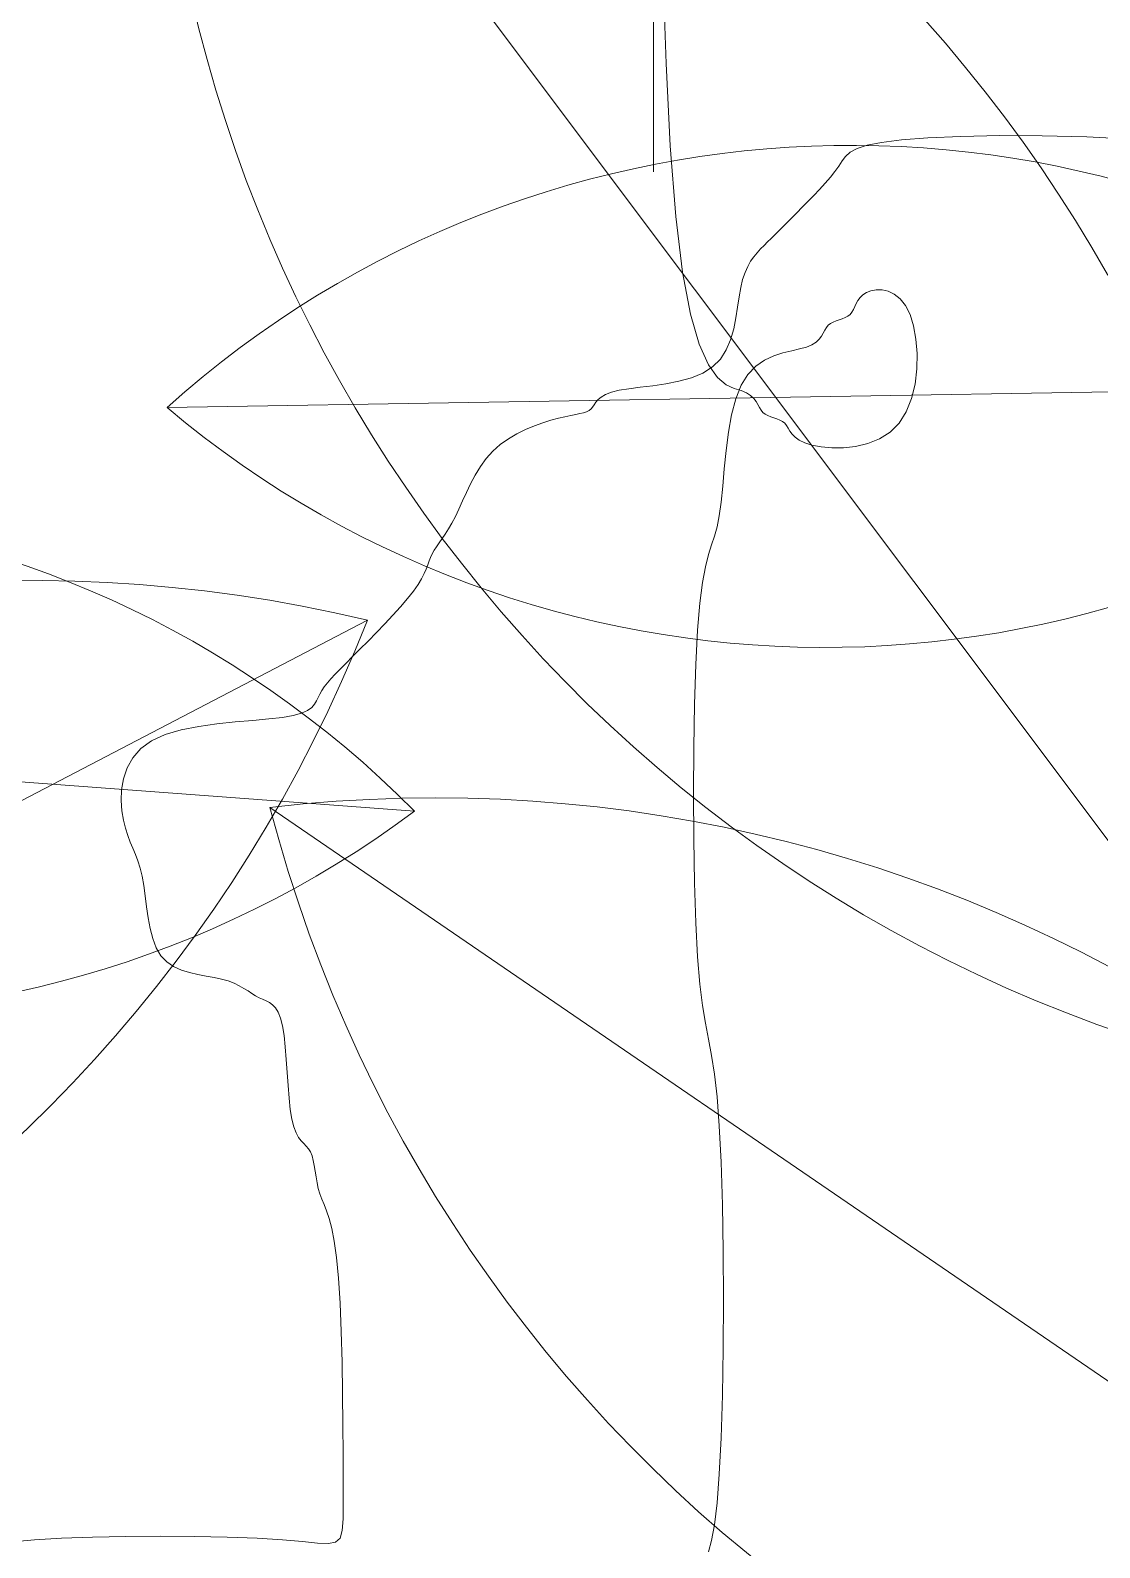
# Model space of a CAD drawing. Header units: millimetres. Extents: x 42 to 552, y 43 to 535.
# Drawn here: x 284.6512 to 284.704, y 504.4331 to 504.508 of the extents above; entities that cross this region are included whole.
import ezdxf

# ---------------------------------------------------------------- set-up
doc = ezdxf.new("R2010")
doc.units = ezdxf.units.MM
doc.header["$LTSCALE"] = 0.75
doc.header["$MEASUREMENT"] = 0
doc.layers.add('Gramado', color=9, linetype='Continuous', lineweight=0)

# ---------------------------------------------------------------- blocks, each defined once
blk = doc.blocks.new('arbusto7vista')
for p, q in [((-0.6185525790797612, 0.6391682694651308), (-0.5072094046101085, 0.4907212000931196)), ((-0.2304148766705225, 0.5360579367811198), (-0.3949489559061021, 0.4502536730395832)), ((-0.6076497003231225, 0.5175646934127229), (-0.4545351143242442, 0.412732644589326)), ((-0.569780101976022, 0.2508837735556142), (-0.5697801019760504, 0.3127614567897297)), ((-0.5496863450228204, 0.2531849779953461), (-0.5486844709699028, 0.2535093906347612)), ((-0.5486844709699028, 0.2535093906347612), (-0.5472551571346003, 0.2537905469271209)), ((-0.5472551571346003, 0.2537905469271209), (-0.5452956008002445, 0.2540284474824261)), ((-0.5452956008002445, 0.2540284474824261), (-0.5427029992499968, 0.2542230929107063)), ((-0.5427029992499968, 0.2542230929107063), (-0.5394223438838424, 0.2543708790247194)), ((-0.5394223438838424, 0.2543708790247194), (-0.5355898025682109, 0.2544537824481665)), ((-0.5355898025682109, 0.2544537824481665), (-0.5313893372862708, 0.2544501750075341)), ((-0.5313893372862708, 0.2544501750075341), (-0.5270049100211907, 0.2543384285293087)), ((-0.5270049100211907, 0.2543384285293087), (-0.5226204827561105, 0.2540969148399483)), ((-0.5514754977461678, 0.2514547517669996), (-0.5511553556550837, 0.2519521958947166)), ((-0.5511553556550837, 0.2519521958947166), (-0.5508189846486857, 0.2524063812353319)), ((-0.5508189846486857, 0.2524063812353319), (-0.5503635820101636, 0.2528173083988747)), ((-0.5503635820101636, 0.2528173083988747), (-0.5496863450228204, 0.2531849779953461)), ((-0.5528309167588077, 0.2497515301280231), (-0.5523195916978807, 0.2503445053226585)), ((-0.5523195916978807, 0.2503445053226585), (-0.5518623743447222, 0.2509158508187426)), ((-0.5518623743447222, 0.2509158508187426), (-0.5514754977461678, 0.2514547517669996)), ((-0.5539509578167383, 0.2485439500402151), (-0.553380116480696, 0.2491477400841262)), ((-0.553380116480696, 0.2491477400841262), (-0.5528309167588077, 0.2497515301280231)), ((-0.555631001041462, 0.2468407284012528), (-0.5550926331439427, 0.2473796293495099)), ((-0.5550926331439427, 0.2473796293495099), (-0.5545272077200707, 0.2479509748455939)), ((-0.5545272077200707, 0.2479509748455939), (-0.5539509578167383, 0.2485439500402151)), ((-0.5570188308318222, 0.2454538397310273), (-0.5565904918403533, 0.2458818894400707)), ((-0.5565904918403533, 0.2458818894400707), (-0.556129685837135, 0.246342383086926)), ((-0.556129685837135, 0.246342383086926), (-0.555631001041462, 0.2468407284012528)), ((-0.5585157522941699, 0.2439579256801494), (-0.55816316354273, 0.2443102769343568)), ((-0.55816316354273, 0.2443102769343568), (-0.5577997549023053, 0.2446734412078087)), ((-0.5577997549023053, 0.2446734412078087), (-0.5574201145922473, 0.2450528262301503)), ((-0.5574201145922473, 0.2450528262301503), (-0.5570188308318222, 0.2454538397310273)), ((-0.5598774400637296, 0.2424998390488753), (-0.5595482862185861, 0.2428972557842712)), ((-0.5595482862185861, 0.2428972557842712), (-0.5592083134025927, 0.2432622291918705)), ((-0.5592083134025927, 0.2432622291918705), (-0.5588629329373589, 0.2436109797155552)), ((-0.5588629329373589, 0.2436109797155552), (-0.5585157522941699, 0.2439579256801494)), ((-0.5607458745576253, 0.2409507244369848), (-0.5604816455548871, 0.2415427938191215)), ((-0.5604816455548871, 0.2415427938191215), (-0.5601903636163854, 0.2420537585417861)), ((-0.5601903636163854, 0.2420537585417861), (-0.5598774400637296, 0.2424998390488753)), ((-0.5611715284691741, 0.2394583899188376), (-0.5609776393029335, 0.2402613299515224)), ((-0.5609776393029335, 0.2402613299515224), (-0.5607458745576253, 0.2409507244369848)), ((-0.5614745355499906, 0.2375190835179524), (-0.5613284433312344, 0.2385346954052352)), ((-0.5613284433312344, 0.2385346954052352), (-0.5611715284691741, 0.2394583899188376)), ((-0.5616422693828724, 0.2364494028743707), (-0.5614745355499906, 0.2375190835179524)), ((-0.5621725189207893, 0.2342992297879789), (-0.5618641090873382, 0.2353635020919143)), ((-0.5618641090873382, 0.2353635020919143), (-0.5616422693828724, 0.2364494028743707)), ((-0.5625999631406557, 0.2332944345799888), (-0.5621725189207893, 0.2342992297879789)), ((-0.5639418117692969, 0.2316146699214841), (-0.5631789060043673, 0.2323869650853538)), ((-0.5631789060043673, 0.2323869650853538), (-0.5625999631406557, 0.2332944345799888)), ((-0.5660339409698736, 0.2305404855815709), (-0.564906716185078, 0.2310045837715222)), ((-0.564906716185078, 0.2310045837715222), (-0.5639418117692969, 0.2316146699214841)), ((-0.5739389428947845, 0.2291148303320938), (-0.5731760372063377, 0.229307684265649)), ((-0.5731760372063377, 0.229307684265649), (-0.5722111327905566, 0.2294635894467234)), ((-0.5722111327905566, 0.2294635894467234), (-0.571083908005761, 0.2296032726588919)), ((-0.571083908005761, 0.2296032726588919), (-0.5698484696416131, 0.2297537688903049)), ((-0.5698484696416131, 0.2297537688903049), (-0.5685589244878315, 0.2299421131291126)), ((-0.5685589244878315, 0.2299421131291126), (-0.5672693793340216, 0.230195340363494)), ((-0.5672693793340216, 0.230195340363494), (-0.5660339409698736, 0.2305404855815709)), ((-0.5757893794018685, 0.2276549080312691), (-0.5756432968997274, 0.2278802046826343)), ((-0.5756432968997274, 0.2278802046826343), (-0.5754755700291412, 0.2281271298125205)), ((-0.5754755700291412, 0.2281271298125205), (-0.5752537349917191, 0.2283848691816814)), ((-0.5752537349917191, 0.2283848691816814), (-0.5749453279890986, 0.2286426085508424)), ((-0.5749453279890986, 0.2286426085508424), (-0.5745178852229174, 0.2288895336807286)), ((-0.5745178852229174, 0.2288895336807286), (-0.5739389428947845, 0.2291148303320938)), ((-0.5807075857900372, 0.2260995099710215), (-0.5799104147481273, 0.2263437184767412)), ((-0.5799104147481273, 0.2263437184767412), (-0.5791781740572333, 0.2265392650407847)), ((-0.5791781740572333, 0.2265392650407847), (-0.5785279980391067, 0.2266924581727494)), ((-0.5785279980391067, 0.2266924581727494), (-0.5779589845007536, 0.2268132107219571)), ((-0.5779589845007536, 0.2268132107219571), (-0.5774657221205359, 0.2269123366226466)), ((-0.5774657221205359, 0.2269123366226466), (-0.5770427995767875, 0.2270006498090993)), ((-0.5770427995767875, 0.2270006498090993), (-0.5766848055478988, 0.2270889642155822)), ((-0.5766848055478988, 0.2270889642155822), (-0.5763863287122319, 0.2271880937763342)), ((-0.5763863287122319, 0.2271880937763342), (-0.5761419577481206, 0.2273088524256224)), ((-0.5761419577481206, 0.2273088524256224), (-0.5759462813338985, 0.2274620540977139)), ((-0.5759462813338985, 0.2274620540977139), (-0.5757893794018685, 0.2276549080312691)), ((-0.5841127044613188, 0.2245279080387945), (-0.5832722465186748, 0.2250208385575263)), ((-0.5832722465186748, 0.2250208385575263), (-0.5824101451256922, 0.225443477436059)), ((-0.5824101451256922, 0.225443477436059), (-0.5815480437326812, 0.2258012320990019)), ((-0.5815480437326812, 0.2258012320990019), (-0.5807075857900372, 0.2260995099710215)), ((-0.5862931940226872, 0.2225777983788078), (-0.5856421161941228, 0.2233095423821396)), ((-0.5856421161941228, 0.2233095423821396), (-0.5849098755032571, 0.2239592784552116)), ((-0.5849098755032571, 0.2239592784552116), (-0.5841127044613188, 0.2245279080387945)), ((-0.5873789170125008, 0.2209412825439045), (-0.5868685202340771, 0.2217811689398843)), ((-0.5868685202340771, 0.2217811689398843), (-0.5862931940226872, 0.2225777983788078)), ((-0.587835206542195, 0.2200797676693895), (-0.5873789170125008, 0.2209412825439045)), ((-0.5886287525923422, 0.2183783663988947), (-0.5882482110073965, 0.2192182527948745)), ((-0.5882482110073965, 0.2192182527948745), (-0.587835206542195, 0.2200797676693895)), ((-0.5893357358583557, 0.2168499929566394), (-0.5889876534812402, 0.2175817369599713)), ((-0.5889876534812402, 0.2175817369599713), (-0.5886287525923422, 0.2183783663988947)), ((-0.590021089139583, 0.2156244178071489), (-0.5896811163235611, 0.2161993556969719)), ((-0.5896811163235611, 0.2161993556969719), (-0.5893357358583557, 0.2168499929566394)), ((-0.590954448475884, 0.2142456549140945), (-0.5906631665373823, 0.2146583819599783)), ((-0.5906631665373823, 0.2146583819599783), (-0.5903502429847265, 0.2151143647429166)), ((-0.5903502429847265, 0.2151143647429166), (-0.590021089139583, 0.2156244178071489)), ((-0.5919329101161281, 0.2124523479109115), (-0.5917994427078384, 0.2128110133681105)), ((-0.5917994427078384, 0.2128110133681105), (-0.5916443313901709, 0.2131588627560177)), ((-0.5916443313901709, 0.2131588627560177), (-0.5914504422239304, 0.2135067098563894)), ((-0.5914504422239304, 0.2135067098563894), (-0.5912186774786221, 0.2138653690609971)), ((-0.5912186774786221, 0.2138653690609971), (-0.590954448475884, 0.2142456549140945)), ((-0.592419878797557, 0.2112033188309965), (-0.5922214851696879, 0.2116593142716141)), ((-0.5922214851696879, 0.2116593142716141), (-0.5920663766063115, 0.2120720527551612)), ((-0.5920663766063115, 0.2120720527551612), (-0.5919329101161281, 0.2124523479109115)), ((-0.5934911999810879, 0.2094676544742242), (-0.5930330932119432, 0.2101183025615683)), ((-0.5930330932119432, 0.2101183025615683), (-0.5926832004811899, 0.210693252804063)), ((-0.5926832004811899, 0.210693252804063), (-0.592419878797557, 0.2112033188309965)), ((-0.5947536984728572, 0.2079392659850896), (-0.594071047639062, 0.2087359018799333)), ((-0.594071047639062, 0.2087359018799333), (-0.5934911999810879, 0.2094676544742242)), ((-0.5963191942522599, 0.2062378569878121), (-0.5955120986285465, 0.2070993749632066)), ((-0.5955120986285465, 0.2070993749632066), (-0.5947536984728572, 0.2079392659850896)), ((-0.5979712564882504, 0.2045364528706131), (-0.5971479314901273, 0.2053763402324336)), ((-0.5971479314901273, 0.2053763402324336), (-0.5963191942522599, 0.2062378569878121)), ((-0.5987621153927307, 0.2037398230758498), (-0.5979712564882504, 0.2045364528706131)), ((-0.6007126439061494, 0.201782503872181), (-0.6001436303677963, 0.202357441762004)), ((-0.6001436303677963, 0.202357441762004), (-0.5994934543496697, 0.2030080790216857)), ((-0.5994934543496697, 0.2030080790216857), (-0.5987621153927307, 0.2037398230758498)), ((-0.6019868228590042, 0.2004037409791408), (-0.6016288288301155, 0.2008164680250246)), ((-0.6016288288301155, 0.2008164680250246), (-0.6012059062863955, 0.2012724508079486)), ((-0.6012059062863955, 0.2012724508079486), (-0.6007126439061494, 0.201782503872181)), ((-0.602884052549399, 0.1989718029421255), (-0.6027253470730045, 0.1993169488210498)), ((-0.6027253470730045, 0.1993169488210498), (-0.6025296706588108, 0.1996647959214215)), ((-0.6025296706588108, 0.1996647959214215), (-0.6022852996946995, 0.2000234551260291)), ((-0.6022852996946995, 0.2000234551260291), (-0.6019868228590042, 0.2004037409791408)), ((-0.603951743462062, 0.1976993435188206), (-0.6035333202538311, 0.1979904249115094)), ((-0.6035333202538311, 0.1979904249115094), (-0.6032447540753196, 0.1983031335627174)), ((-0.6032447540753196, 0.1983031335627174), (-0.6030427598620065, 0.1986320620478068)), ((-0.6030427598620065, 0.1986320620478068), (-0.602884052549399, 0.1989718029421255)), ((-0.6146883068856823, 0.1961222810403314), (-0.6128829480466607, 0.1963755082747127)), ((-0.6128829480466607, 0.1963755082747127), (-0.6110775892076674, 0.1965638525135205)), ((-0.6110775892076674, 0.1965638525135205), (-0.6093479796905683, 0.1967143487449334)), ((-0.6093479796905683, 0.1967143487449334), (-0.6077698688172859, 0.1968540319571019)), ((-0.6077698688172859, 0.1968540319571019), (-0.6064190059097712, 0.1970099371381764)), ((-0.6064190059097712, 0.1970099371381764), (-0.605351301225511, 0.1972036922075091)), ((-0.605351301225511, 0.1972036922075091), (-0.6045433087644483, 0.1974352968092745)), ((-0.6045433087644483, 0.1974352968092745), (-0.603951743462062, 0.1976993435188206)), ((-0.6193468901835786, 0.1947029514823413), (-0.6179960272760638, 0.1953130376323031)), ((-0.6179960272760638, 0.1953130376323031), (-0.6164179164027814, 0.1957771358222544)), ((-0.6164179164027814, 0.1957771358222544), (-0.6146883068856823, 0.1961222810403314)), ((-0.6212081595861321, 0.1930231868238366), (-0.6204127913999855, 0.1939306563184715)), ((-0.6204127913999855, 0.1939306563184715), (-0.6193468901835786, 0.1947029514823413)), ((-0.6221171538974204, 0.1909541193119111), (-0.6217654589994766, 0.1920183916158464)), ((-0.6217654589994766, 0.1920183916158464), (-0.6212081595861321, 0.1930231868238366)), ((-0.6222957085373935, 0.1898682185294547), (-0.6221171538974204, 0.1909541193119111)), ((-0.6223335871768256, 0.188798537885873), (-0.6222957085373935, 0.1898682185294547)), ((-0.6222632540731183, 0.1877829259985901), (-0.6223335871768256, 0.188798537885873)), ((-0.6221171734837014, 0.1868592314849877), (-0.6222632540731183, 0.1877829259985901)), ((-0.6219242024242817, 0.1860535879433201), (-0.6221171734837014, 0.1868592314849877)), ((-0.6216987689436735, 0.1853452688949773), (-0.6219242024242817, 0.1860535879433201)), ((-0.6214516938489112, 0.1847018328421939), (-0.6216987689436735, 0.1853452688949773)), ((-0.6211937979470576, 0.184090838287176), (-0.6214516938489112, 0.1847018328421939)), ((-0.6209359020452325, 0.1834798437321723), (-0.6211937979470576, 0.184090838287176)), ((-0.6206888269504702, 0.1828364076793889), (-0.6209359020452325, 0.1834798437321723)), ((-0.6204633934698336, 0.1821280886310461), (-0.6206888269504702, 0.1828364076793889)), ((-0.6202704224104423, 0.1813224450893642), (-0.6204633934698336, 0.1821280886310461)), ((-0.6201153240227484, 0.180398750575776), (-0.6202704224104423, 0.1813224450893642)), ((-0.6199818663311021, 0.1793831386884932), (-0.6201153240227484, 0.180398750575776)), ((-0.6198484068032144, 0.1783134580449115), (-0.6199818663311021, 0.1793831386884932)), ((-0.61969330290691, 0.1772275572624551), (-0.6198484068032144, 0.1783134580449115)), ((-0.6194949121098716, 0.1761632849585197), (-0.61969330290691, 0.1772275572624551)), ((-0.619231591879867, 0.1751584897505296), (-0.6194949121098716, 0.1761632849585197)), ((-0.6188816996846924, 0.1742510202558947), (-0.619231591879867, 0.1751584897505296)), ((-0.618423592992059, 0.1734787250920249), (-0.6188816996846924, 0.1742510202558947)), ((-0.6178437452575736, 0.1728686389928811), (-0.618423592992059, 0.1734787250920249)), ((-0.6171610938882282, 0.1724045411587838), (-0.6178437452575736, 0.1728686389928811)), ((-0.6164026922788537, 0.1720593969065476), (-0.6171610938882282, 0.1724045411587838)), ((-0.6155955938243096, 0.1718061715530439), (-0.6164026922788537, 0.1720593969065476)), ((-0.6147668519193985, 0.1716178304151015), (-0.6155955938243096, 0.1718061715530439)), ((-0.6139435199589798, 0.1714673388095918), (-0.6147668519193985, 0.1716178304151015)), ((-0.613152651337856, 0.1713276620533577), (-0.6139435199589798, 0.1714673388095918)), ((-0.6124212994509151, 0.1711717654632423), (-0.613152651337856, 0.1713276620533577)), ((-0.6117702053259677, 0.1709789224081675), (-0.6124212994509151, 0.1711717654632423)), ((-0.6111948605229145, 0.1707536384653281), (-0.6117702053259677, 0.1709789224081675)), ((-0.610684444234721, 0.1705067272639837), (-0.6111948605229145, 0.1707536384653281)), ((-0.6102281356543244, 0.1702490024333656), (-0.610684444234721, 0.1705067272639837)), ((-0.6098151139746051, 0.1699912776027617), (-0.6102281356543244, 0.1702490024333656)), ((-0.6094345583885286, 0.1697443664014031), (-0.6098151139746051, 0.1699912776027617)), ((-0.609075648089032, 0.1695190824585637), (-0.6094345583885286, 0.1697443664014031)), ((-0.6087275622690242, 0.1693262394035031), (-0.609075648089032, 0.1695190824585637)), ((-0.6083821852467111, 0.1691694416267779), (-0.6087275622690242, 0.1693262394035031)), ((-0.6080422218412878, 0.1690234565643038), (-0.6083821852467111, 0.1691694416267779)), ((-0.6077130819972751, 0.1688558424132935), (-0.6080422218412878, 0.1690234565643038)), ((-0.6074001756591372, 0.1686341573709456), (-0.6077130819972751, 0.1688558424132935)), ((-0.6071089127713378, 0.1683259596345152), (-0.6074001756591372, 0.1686341573709456)), ((-0.6068447032783695, 0.1678988074011869), (-0.6071089127713378, 0.1683259596345152)), ((-0.6066129571247245, 0.1673202588681875), (-0.6068447032783695, 0.1678988074011869)), ((-0.6064190842548953, 0.1665578722327439), (-0.6066129571247245, 0.1673202588681875)), ((-0.606265789411566, 0.1655936243219003), (-0.6064190842548953, 0.1665578722327439)), ((-0.606144956530386, 0.1644671664821402), (-0.606265789411566, 0.1655936243219003)), ((-0.6060457643452253, 0.1632325686897644), (-0.606144956530386, 0.1644671664821402)), ((-0.6059573915900103, 0.1619439009210879), (-0.6060457643452253, 0.1632325686897644)), ((-0.6058690169985539, 0.1606552331523972), (-0.6059573915900103, 0.1619439009210879)), ((-0.6057698193047827, 0.1594206353600214), (-0.6058690169985539, 0.1606552331523972)), ((-0.605648977242538, 0.1582941775202613), (-0.6057698193047827, 0.1594206353600214)), ((-0.6054956695456895, 0.1573299296094319), (-0.605648977242538, 0.1582941775202613)), ((-0.6053026821133756, 0.1565666417873786), (-0.6054956695456895, 0.1573299296094319)), ((-0.6050772295055253, 0.1559817849481391), (-0.6053026821133756, 0.1565666417873786)), ((-0.6048301334473365, 0.1555375101693102), (-0.6050772295055253, 0.1559817849481391)), ((-0.6045722156639499, 0.1551959685284601), (-0.6048301334473365, 0.1555375101693102)), ((-0.6043142978805633, 0.1549193111031997), (-0.6045722156639499, 0.1551959685284601)), ((-0.6040672018223745, 0.154669688971083), (-0.6043142978805633, 0.1549193111031997)), ((-0.6038417492145243, 0.154409253209721), (-0.6040672018223745, 0.154669688971083)), ((-0.6036487617822104, 0.1541001548966818), (-0.6038417492145243, 0.154409253209721)), ((-0.6034954540853619, 0.153713556721442), (-0.6036487617822104, 0.1541001548966818)), ((-0.6033746120231172, 0.1532566678209974), (-0.6034954540853619, 0.153713556721442)), ((-0.603275414329346, 0.1527457089442521), (-0.6033746120231172, 0.1532566678209974)), ((-0.6031870397378896, 0.1521969008400959), (-0.603275414329346, 0.1527457089442521)), ((-0.6030986669826746, 0.1516264642573901), (-0.6031870397378896, 0.1521969008400959)), ((-0.6029994747975138, 0.1510506199450532), (-0.6030986669826746, 0.1516264642573901)), ((-0.6028786419163339, 0.1504855886519607), (-0.6029994747975138, 0.1510506199450532)), ((-0.6027253470730045, 0.1499475911270167), (-0.6028786419163339, 0.1504855886519607)), ((-0.6025323760135848, 0.149439330726679), (-0.6027253470730045, 0.1499475911270167)), ((-0.6023069425329766, 0.1489094412377909), (-0.6025323760135848, 0.149439330726679)), ((-0.6020598674382143, 0.1482930390548205), (-0.6023069425329766, 0.1489094412377909)), ((-0.6018019715363891, 0.1475252405721648), (-0.6020598674382143, 0.1482930390548205)), ((-0.6015440756345356, 0.1465411621842776), (-0.6018019715363891, 0.1475252405721648)), ((-0.6012970005397733, 0.1452759202855987), (-0.6015440756345356, 0.1465411621842776)), ((-0.6010715670591651, 0.1436646312705534), (-0.6012970005397733, 0.1452759202855987)), ((-0.6008785959997454, 0.1416424115335815), (-0.6010715670591651, 0.1436646312705534)), ((-0.6007262029668539, 0.1391768193735601), (-0.6008785959997454, 0.1416424115335815)), ((-0.6006116827586823, 0.1363651807071875), (-0.6007262029668539, 0.1391768193735601)), ((-0.6005296249717276, 0.1333372633555996), (-0.6006116827586823, 0.1363651807071875)), ((-0.6004746192024584, 0.1302228351399322), (-0.6005296249717276, 0.1333372633555996)), ((-0.6004412550473432, 0.1271516638813353), (-0.6004746192024584, 0.1302228351399322)), ((-0.600424122102794, 0.1242535174009305), (-0.6004412550473432, 0.1271516638813353)), ((-0.6004178099653359, 0.1216581635198679), (-0.600424122102794, 0.1242535174009305)), ((-0.6004169082314377, 0.1194953700592691), (-0.6004178099653359, 0.1216581635198679)), ((-0.6004286313079774, 0.1178606605118091), (-0.6004169082314377, 0.1194953700592691)), ((-0.6005106928438693, 0.1167125810561203), (-0.6004286313079774, 0.1178606605118091)), ((-0.6330638985224653, 0.1156104847893005), (-0.6308897111524061, 0.1158042398586474)), ((-0.6308897111524061, 0.1158042398586474), (-0.6282285668067971, 0.1159556392083516)), ((-0.6282285668067971, 0.1159556392083516), (-0.6251832677433242, 0.1160637816010137)), ((-0.6251832677433242, 0.1160637816010137), (-0.6218890800180645, 0.1161286670366053)), ((-0.6218890800180645, 0.1161286670366053), (-0.6184812696870949, 0.1161502955151263)), ((-0.6184812696870949, 0.1161502955151263), (-0.6150951028064924, 0.1161286670366053)), ((-0.6150951028064924, 0.1161286670366053), (-0.6118658454323054, 0.1160637816010137)), ((-0.6118658454323054, 0.1160637816010137), (-0.6089287636205825, 0.1159556392083516)), ((-0.6089287636205825, 0.1159556392083516), (-0.6064191234274574, 0.1158042398586474)), ((-0.6064191234274574, 0.1158042398586474), (-0.6044379234897121, 0.1156221999101774)), ((-0.6044379234897121, 0.1156221999101774), (-0.6029490927672612, 0.1154726011544795)), ((-0.6029490927672612, 0.1154726011544795), (-0.6018822928007808, 0.1154311417413822)), ((-0.6018822928007808, 0.1154311417413822), (-0.6011671851309188, 0.1155735198207424)), ((-0.6011671851309188, 0.1155735198207424), (-0.6007334312984085, 0.1159754335423742)), ((-0.6007334312984085, 0.1159754335423742), (-0.6005106928438693, 0.1167125810561203))]:
    blk.add_line(p, q)
for centre, start, end in [((-0.4775009148923459, 0.6289843203673229), 175.870402746447, 257.8732817366043), ((-0.6482610687975239, 0.500905149190956), 355.8704027464452, 77.87328173660251), ((-0.263331163376165, 0.398523203499721), 76.5405306696713, 158.5434096598286), ((-0.3620326692005165, 0.587788406320982), 256.5405306696697, 338.5434096598271), ((-0.5913870863194006, 0.3770840464358827), 14.60052126253937, 96.60340025269669), ((-0.4707977283279661, 0.5532132915661947), 194.600521262541, 276.6034002526983)]:
    blk.add_arc(centre, 0.141418827562914, start, end)
blk = doc.blocks.new('arbusto8vista')
for p, q in [((-0.4728500278470165, 0.1694306991952459), (-0.4725431657886645, 0.1605105845920889)), ((-0.4725431657886645, 0.1605105845920889), (-0.4721354166434537, 0.1523717938957958)), ((-0.4721354166434537, 0.1523717938957958), (-0.4716015590987297, 0.145404989059756)), ((-0.4716015590987297, 0.145404989059756), (-0.4709268807986007, 0.1399021163677645)), ((-0.4709268807986007, 0.1399021163677645), (-0.4701387052143389, 0.1357602594249414)), ((-0.4527696652317559, 0.1378773675843803), (-0.4531259163113361, 0.1376526287862276)), ((-0.4523198851559869, 0.1380495973683651), (-0.4527696652317559, 0.1378773675843803)), ((-0.4517944411422263, 0.1381462144037755), (-0.4523198851559869, 0.1380495973683651)), ((-0.4512185545031286, 0.1381420146444299), (-0.4517944411422263, 0.1381462144037755)), ((-0.4506174465513766, 0.1380117940441181), (-0.4512185545031286, 0.1381420146444299)), ((-0.450016338599653, 0.1377303485566728), (-0.4506174465513766, 0.1380117940441181)), ((-0.4539203924036883, 0.1365016300817103), (-0.4540559604403995, 0.1362138804055917)), ((-0.4537785201864608, 0.1368019819334449), (-0.4539203924036883, 0.1365016300817103)), ((-0.4536114275746854, 0.1371023337851653), (-0.4537785201864608, 0.1368019819334449)), ((-0.4534001983543021, 0.1373900834612982), (-0.4536114275746854, 0.1371023337851653)), ((-0.4531259163113361, 0.1376526287862276), (-0.4534001983543021, 0.1373900834612982)), ((-0.4494404519605553, 0.1372724741358837), (-0.450016338599653, 0.1377303485566728)), ((-0.4489150079467947, 0.1366129667355835), (-0.4494404519605553, 0.1372724741358837)), ((-0.4484652278710257, 0.1357266223095621), (-0.4489150079467947, 0.1366129667355835)), ((-0.4701387052143389, 0.1357602594249414), (-0.4692748647740075, 0.1327777861667983)), ((-0.4560485160589565, 0.1349704767268634), (-0.4563112476294577, 0.1348297588886282)), ((-0.4557605622576943, 0.1350859920439262), (-0.4560485160589565, 0.1349704767268634)), ((-0.4554599973410518, 0.1351889067104253), (-0.4557605622576943, 0.1350859920439262)), ((-0.4551594324244093, 0.1352918225969404), (-0.4554599973410518, 0.1351889067104253)), ((-0.4548714786231471, 0.1354073415740658), (-0.4551594324244093, 0.1352918225969404)), ((-0.4546087470526459, 0.1355480655123813), (-0.4548714786231471, 0.1354073415740658)), ((-0.4543838488283143, 0.1357265962825096), (-0.4546087470526459, 0.1355480655123813)), ((-0.4542041405105977, 0.1359513350806481), (-0.4543838488283143, 0.1357265962825096)), ((-0.4540559604403995, 0.1362138804055917), (-0.4542041405105977, 0.1359513350806481)), ((-0.4481142312698125, 0.134602939197336), (-0.4484652278710257, 0.1357266223095621)), ((-0.4572087288811133, 0.1335759030617965), (-0.4574399233290762, 0.1332755657486189)), ((-0.4570279752222746, 0.133876240374974), (-0.4572087288811133, 0.1335759030617965)), ((-0.4568724410398772, 0.134163976122565), (-0.4570279752222746, 0.133876240374974)), ((-0.4567169050212954, 0.1344265087389687), (-0.4568724410398772, 0.134163976122565)), ((-0.4565361458537893, 0.1346512366586268), (-0.4567169050212954, 0.1344265087389687)), ((-0.4563112476294577, 0.1348297588886282), (-0.4565361458537893, 0.1346512366586268)), ((-0.4478767305756151, 0.1332902252811721), (-0.4481142312698125, 0.134602939197336)), ((-0.4692748647740075, 0.1327777861667983), (-0.4683731919056129, 0.130753064528804)), ((-0.4610150023953281, 0.1319240409767133), (-0.4619166533821613, 0.1316268446506257)), ((-0.4601511829184233, 0.13213932255141), (-0.4610150023953281, 0.1319240409767133)), ((-0.4593630264614035, 0.1323167963792997), (-0.4601511829184233, 0.13213932255141)), ((-0.4586883645341686, 0.1325005694649519), (-0.4593630264614035, 0.1323167963792997)), ((-0.4581545198429353, 0.13272529738461), (-0.4586883645341686, 0.1325005694649519)), ((-0.4577467798787893, 0.1329878300010279), (-0.4581545198429353, 0.13272529738461)), ((-0.4574399233290762, 0.1332755657486189), (-0.4577467798787893, 0.1329878300010279)), ((-0.4477653364446894, 0.1318514908290638), (-0.4478767305756151, 0.1332902252811721)), ((-0.4477926595334054, 0.1303497461089904), (-0.4477653364446894, 0.1318514908290638)), ((-0.4683731919056129, 0.130753064528804), (-0.4674715190372183, 0.1294844624464702)), ((-0.4636821238459277, 0.1306102797259712), (-0.4644702803029475, 0.1298026971182367)), ((-0.4628183043690228, 0.1312036265685634), (-0.4636821238459277, 0.1306102797259712)), ((-0.4619166533821613, 0.1316268446506257), (-0.4628183043690228, 0.1312036265685634)), ((-0.4674715190372183, 0.1294844624464702), (-0.4666076785968869, 0.12877034785528)), ((-0.4644702803029475, 0.1298026971182367), (-0.4651449422301539, 0.1287367717407903)), ((-0.447971310498076, 0.1288480013889171), (-0.4477926595334054, 0.1303497461089904)), ((-0.9090368524931591, 0.1287367457137378), (-1.04156369834854, 0.1265190345081209)), ((-0.4666076785968869, 0.12877034785528), (-0.4658195030126251, 0.1284090886907165)), ((-0.4656787868449044, 0.1273883498304116), (-0.4660865262734717, 0.1258130905893324)), ((-0.4658195030126251, 0.1284090886907165), (-0.4651448247124961, 0.1281990528882773)), ((-0.4651449422301539, 0.1287367717407903), (-0.4656787868449044, 0.1273883498304116)), ((-0.4651448247124961, 0.1281990528882773), (-0.4646109671677721, 0.1279743140901246)), ((-0.4646109671677721, 0.1279743140901246), (-0.4642032180225613, 0.1277117687651952)), ((-0.4642032180225613, 0.1277117687651952), (-0.4638963559641809, 0.1274240190890623)), ((-0.4638963559641809, 0.1274240190890623), (-0.4636651596800334, 0.1271236672373419)), ((-0.4488330386806467, 0.1260965530206448), (-0.4483138999950427, 0.1274092669368088)), ((-0.4483138999950427, 0.1274092669368088), (-0.447971310498076, 0.1288480013889171)), ((-0.4636651596800334, 0.1271236672373419), (-0.4634844078574076, 0.1268233153856073)), ((-0.4634844078574076, 0.1268233153856073), (-0.4633288791836492, 0.1265355657094887)), ((-0.4633288791836492, 0.1265355657094887), (-0.4631733523461037, 0.126273020384545)), ((-0.4631733523461037, 0.126273020384545), (-0.4629926060321168, 0.1260482815864066)), ((-0.4629926060321168, 0.1260482815864066), (-0.4627677241806794, 0.125869750765446)), ((-0.4627677241806794, 0.125869750765446), (-0.4625050117374201, 0.1257290264712907)), ((-0.4495413372112012, 0.1249728699084187), (-0.4488330386806467, 0.1260965530206448)), ((-0.4660865262734717, 0.1258130905893324), (-0.466393381369528, 0.1240866064610913)), ((-0.4625050117374201, 0.1257290264712907), (-0.4622170788995845, 0.1256135065283104)), ((-0.4622170788995845, 0.1256135065283104), (-0.4619165358645034, 0.1255105887609318)), ((-0.4619165358645034, 0.1255105887609318), (-0.4616159928293939, 0.1254076709935674)), ((-0.4616159928293939, 0.1254076709935674), (-0.4613280599915868, 0.1252921510505871)), ((-0.4613280599915868, 0.1252921510505871), (-0.4610653475482991, 0.1251514267564318)), ((-0.4610653475482991, 0.1251514267564318), (-0.4608404656968617, 0.1249728959354712)), ((-0.4608404656968617, 0.1249728959354712), (-0.4606586685331138, 0.1247481571373328)), ((-0.4606586685331138, 0.1247481571373328), (-0.4604957857471561, 0.1244856118123892)), ((-0.4604957857471561, 0.1244856118123892), (-0.4603202909277115, 0.1241978621362705)), ((-0.4504408973627676, 0.1240865254823973), (-0.4495413372112012, 0.1249728699084187)), ((-0.466393381369528, 0.1240866064610913), (-0.4666245729866318, 0.1222845098892833)), ((-0.4603202909277115, 0.1241978621362705), (-0.4601006576634745, 0.1238975102845359)), ((-0.4601006576634745, 0.1238975102845359), (-0.4598053595431679, 0.1235971584328155)), ((-0.4598053595431679, 0.1235971584328155), (-0.4594028701554578, 0.1233094087566826)), ((-0.4594028701554578, 0.1233094087566826), (-0.458861663089067, 0.1230468634317532)), ((-0.458861663089067, 0.1230468634317532), (-0.4581502119326899, 0.1228221246336005)), ((-0.4538457745719313, 0.1226876981738627), (-0.4526435586684556, 0.1229691436613081)), ((-0.4526435586684556, 0.1229691436613081), (-0.4514917853902887, 0.1234270180820971)), ((-0.4514917853902887, 0.1234270180820971), (-0.4504408973627676, 0.1240865254823973)), ((-0.4666245729866318, 0.1222845098892833), (-0.4668053219784269, 0.1204824133174753)), ((-0.4581502119326899, 0.1228221246336005), (-0.4572506517811235, 0.1226498948496157)), ((-0.4572506517811235, 0.1226498948496157), (-0.4561997637536024, 0.1225532778142053)), ((-0.4561997637536024, 0.1225532778142053), (-0.4550479904754354, 0.122557477573551)), ((-0.4550479904754354, 0.122557477573551), (-0.4538457745719313, 0.1226876981738627)), ((-0.4668053219784269, 0.1204824133174753), (-0.4669608491985286, 0.1187559291892484)), ((-0.4669608491985286, 0.1187559291892484), (-0.4671163755004955, 0.117180669948155)), ((-0.4671163755004955, 0.117180669948155), (-0.4672971217379711, 0.1158322480377905)), ((-0.4672971217379711, 0.1158322480377905), (-0.4675220035894085, 0.1147516202746459)), ((-0.4675220035894085, 0.1147516202746459), (-0.4677847160326962, 0.1138411209670522)), ((-0.4680726488705034, 0.1129684287962647), (-0.4683731919056129, 0.1120012224435243)), ((-0.4677847160326962, 0.1138411209670522), (-0.4680726488705034, 0.1129684287962647)), ((-0.4683731919056129, 0.1120012224435243), (-0.468673734940694, 0.1108071805901005)), ((-0.468673734940694, 0.1108071805901005), (-0.4689616677785295, 0.1092539819172345)), ((-0.4689616677785295, 0.1092539819172345), (-0.4692243802217888, 0.1072093051061955)), ((-0.4692243802217888, 0.1072093051061955), (-0.4694492620732262, 0.1045408288382248)), ((-0.4694492620732262, 0.1045408288382248), (-0.4696258048351183, 0.101169790380041)), ((-0.4696258048351183, 0.101169790380041), (-0.4697519068078861, 0.09723166134010341)), ((-0.4697519068078861, 0.09723166134010341), (-0.4698275679915298, 0.09291547191232041)), ((-0.1858963116308985, 0.0964756446726227), (-0.05371356067939814, 0.08667750881625125)), ((-0.4698275679915298, 0.09291547191232041), (-0.4698527883861061, 0.08841025229062893)), ((-0.4698527883861061, 0.08841025229062893), (-0.4698275679915298, 0.08390503266893745)), ((-0.4698275679915298, 0.08390503266893745), (-0.4697519068078861, 0.07958884324115445)), ((-0.4697519068078861, 0.07958884324115445), (-0.4696258048351183, 0.07565071420121683)), ((-0.4696258048351183, 0.07565071420121683), (-0.4694492620732262, 0.07227967574301886)), ((-0.4694492620732262, 0.07227967574301886), (-0.4692243802217888, 0.06960069786539691)), ((-0.4692243802217888, 0.06960069786539691), (-0.4689616677785295, 0.06748250978672843)), ((-0.4689616677785295, 0.06748250978672843), (-0.468673734940694, 0.06572978053030454)), ((-0.468673734940694, 0.06572978053030454), (-0.4683731919056129, 0.06414717911941636)), ((-0.4683731919056129, 0.06414717911941636), (-0.4680726488705034, 0.06253937457735503)), ((-0.4680726488705034, 0.06253937457735503), (-0.4677847160326962, 0.06071103592739746)), ((-0.4677847160326962, 0.06071103592739746), (-0.4675220035894085, 0.05846683219284898)), ((-0.4675220035894085, 0.05846683219284898), (-0.4672971217379711, 0.05561143239700073)), ((-0.4672971217379711, 0.05561143239700073), (-0.4671205789761075, 0.05201566601915886)), ((-0.4671205789761075, 0.05201566601915886), (-0.4669944770033396, 0.04781500436280339)), ((-0.4669944770033396, 0.04781500436280339), (-0.4669188158196675, 0.04321107918742939)), ((-0.4669188158196675, 0.04321107918742939), (-0.4668935954251197, 0.03840552225256033)), ((-0.4668935954251197, 0.03840552225256033), (-0.4669188158196675, 0.03359996531769127)), ((-0.4669188158196675, 0.03359996531769127), (-0.4669944770033396, 0.02899604014231727)), ((-0.4669944770033396, 0.02899604014231727), (-0.4671205789761075, 0.02479537848596181)), ((-0.4671205789761075, 0.02479537848596181), (-0.4672971217379711, 0.02119961210811994)), ((-0.4672971217379711, 0.02119961210811994), (-0.4675220035894085, 0.01835786451665911)), ((-0.4675220035894085, 0.01835786451665911), (-0.4677847160326962, 0.01620922621286525)), ((-0.4677847160326962, 0.01620922621286525), (-0.4680726488705034, 0.01464027944641089)), ((-0.4680726488705034, 0.01464027944641089), (-0.4683731919056129, 0.01353760646694013))]:
    blk.add_line(p, q)
for centre, start, end in [((-0.9740247476909758, 0.05140440961190507), 49.95726161018555, 131.960140600343), ((-0.9765758031506095, 0.203851370609982), 229.9572616101837, 311.9601406003419), ((-0.1254403831663069, 0.01555100415625077), 44.75922524125048, 126.7621042314083), ((-0.1141694891439897, 0.1676021493326232), 224.7592252412528, 306.76210423141)]:
    blk.add_arc(centre, 0.1010134482592243, start, end)

msp = doc.modelspace()

# ---------------------------------------------------------------- block references
at = {"layer": 'Gramado', "xscale": 0.5, "yscale": 0.5, "zscale": 0.5}
for name, p in [('arbusto8vista', (284.6969927154992, 504.4260773757332)), ('arbusto8vista', (284.9188298108784, 504.4260773757332)), ('arbusto8vista', (285.1786968494112, 504.4260773757332)), ('arbusto7vista', (284.9668234563735, 504.375539400316)), ('arbusto7vista', (284.7830141843067, 504.2108161244648)), ('arbusto7vista', (284.9668234563735, 504.2108161244648))]:
    msp.add_blockref(name, p, dxfattribs=at)

doc.saveas('drawing.dxf')
